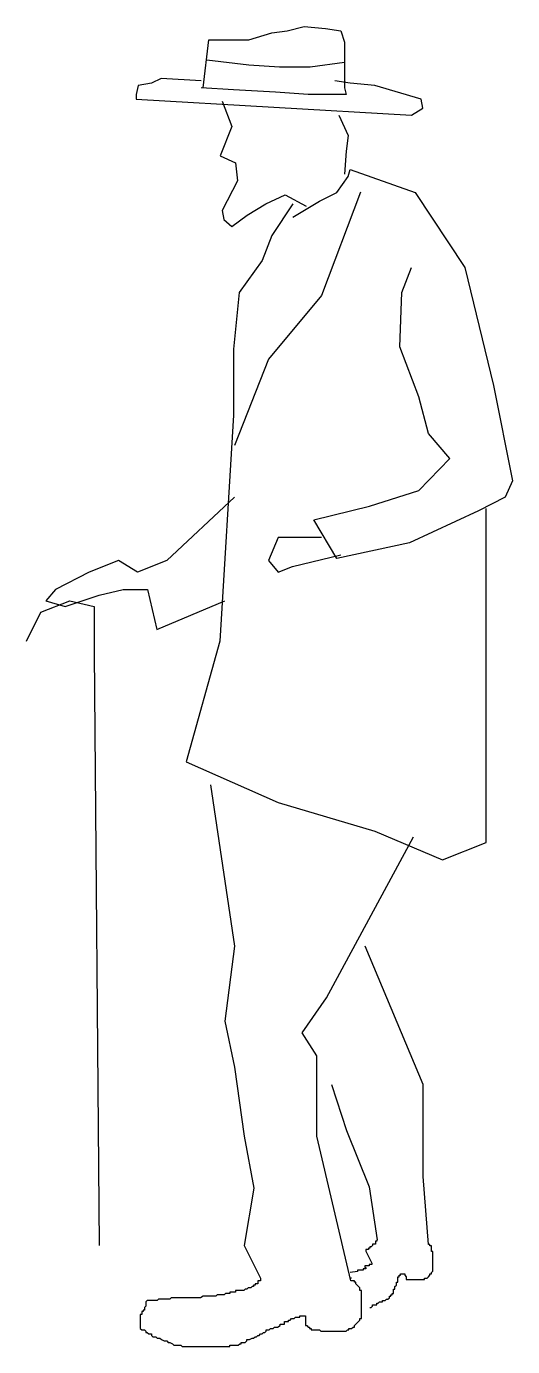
# Model space of a CAD drawing. Extents: x -0.36 to 0.27, y 0 to 1.7.
import ezdxf

# ---------------------------------------------------------------- set-up
doc = ezdxf.new("R2010")
doc.units = 0
doc.header["$LTSCALE"] = 100
doc.header["$MEASUREMENT"] = 0
doc.layers.add('P-PESSOA', color=2, linetype='CONTINUOUS')

msp = doc.modelspace()

# ---------------------------------------------------------------- linework, layer by layer
at = {"layer": 'P-PESSOA', "linetype": 'CONTINUOUS'}
msp.add_line((0.0587, 0.0888), (0.0569, 0.0888), dxfattribs=at)
for points in [[(-0.1319, 1.6163), (-0.1245, 1.6778), (-0.0731, 1.6778), (-0.0438, 1.6866), (-0.0241, 1.6893), (-0.0021, 1.6951), (0.025, 1.6924), (0.0447, 1.6893), (0.0495, 1.6747), (0.0495, 1.6516), (0.0495, 1.637), (0.0495, 1.6163), (0.0518, 1.6078), (0.003, 1.6078), (-0.0389, 1.6105), (-0.0928, 1.6136), (-0.1345, 1.6163)], [(0.0495, 1.6486), (0.0053, 1.6428), (-0.0338, 1.6428), (-0.0731, 1.6455), (-0.127, 1.6516)], [(-0.1345, 1.6251), (-0.1858, 1.6282), (-0.1981, 1.6224), (-0.2152, 1.6194), (-0.2178, 1.6078), (-0.2178, 1.6017)], [(-0.2178, 1.6017), (0.1354, 1.5813), (0.1499, 1.5901), (0.1477, 1.6017), (0.0886, 1.6194), (0.057, 1.6224), (0.0373, 1.6251)], [(-0.1074, 1.599), (-0.0951, 1.5667), (-0.1099, 1.529), (-0.0902, 1.5202), (-0.0877, 1.4968), (-0.1074, 1.4587), (-0.1051, 1.4472), (-0.0951, 1.4383), (-0.0754, 1.4529), (-0.0512, 1.4675), (-0.0267, 1.4791), (0.0005, 1.4645)], [(0.0421, 1.5813), (0.0544, 1.5552), (0.0518, 1.5348), (0.0495, 1.5056)], [(-0.0166, 1.4502), (0.0176, 1.4706), (0.0398, 1.4821), (0.0544, 1.5025), (0.057, 1.5114), (0.1402, 1.4821), (0.2038, 1.3857), (0.2406, 1.2343), (0.2652, 1.1117), (0.2555, 1.0909), (0.2213, 1.0736), (0.1328, 1.0325), (0.0398, 1.0121), (0.0101, 1.0617), (0.0815, 1.0794), (0.1451, 1.0997), (0.1845, 1.1405), (0.1574, 1.1728), (0.1451, 1.2197), (0.1206, 1.2838), (0.1231, 1.3538), (0.1354, 1.3857)], [(0.0699, 1.4825), (0.0202, 1.3496), (-0.048, 1.2681), (-0.0915, 1.1574)], [(-0.0166, 1.4675), (-0.0438, 1.4268), (-0.056, 1.3945), (-0.0854, 1.3538), (-0.0928, 1.2808), (-0.0928, 1.1962), (-0.1103, 0.906), (-0.1535, 0.7512), (-0.0357, 0.6993), (0.0886, 0.6624), (0.1754, 0.6255), (0.2313, 0.6478), (0.2313, 0.7362), (0.2313, 0.906), (0.2313, 1.0763)], [(-0.0915, 1.0909), (-0.1784, 1.0098), (-0.2158, 0.9948), (-0.2404, 1.0098), (-0.2778, 0.9948), (-0.3211, 0.9725), (-0.3336, 0.9579), (-0.3088, 0.9506), (-0.2652, 0.9652), (-0.2342, 0.9725), (-0.2032, 0.9725), (-0.191, 0.921), (-0.1038, 0.9579)], [(0.0202, 1.039), (-0.0357, 1.039), (-0.048, 1.0098), (-0.0357, 0.9948), (-0.017, 1.0021), (0.045, 1.0171)], [(-0.3585, 0.906), (-0.3398, 0.9433), (-0.3027, 0.9579), (-0.2717, 0.9506), (-0.2717, 0.8914), (-0.2652, 0.1305)], [(-0.1225, 0.7216), (-0.0915, 0.5148), (-0.1038, 0.4187), (-0.0915, 0.3595), (-0.0793, 0.2708), (-0.0667, 0.2043), (-0.0793, 0.1305), (-0.058, 0.0886), (-0.058, 0.0852), (-0.0616, 0.0852), (-0.0616, 0.0816), (-0.0652, 0.0816), (-0.0652, 0.0798), (-0.067, 0.0798), (-0.067, 0.078), (-0.0688, 0.078), (-0.0706, 0.0762), (-0.0742, 0.0762), (-0.0759, 0.0745), (-0.0777, 0.0745), (-0.0795, 0.0727), (-0.0903, 0.0727), (-0.0903, 0.0709), (-0.0975, 0.0709), (-0.0975, 0.0691), (-0.1029, 0.0691), (-0.1047, 0.0673), (-0.1136, 0.0673), (-0.1154, 0.0655), (-0.1316, 0.0655), (-0.1352, 0.0637), (-0.1729, 0.0637), (-0.1747, 0.0619), (-0.189, 0.0619), (-0.1908, 0.0601), (-0.2034, 0.0601), (-0.2052, 0.0583), (-0.2052, 0.0529), (-0.207, 0.0511), (-0.207, 0.0475), (-0.2088, 0.0475), (-0.2088, 0.0458), (-0.2106, 0.0458), (-0.2106, 0.0422), (-0.2124, 0.0422), (-0.2124, 0.0242), (-0.2106, 0.0224), (-0.207, 0.0224), (-0.2052, 0.0206), (-0.2052, 0.0188), (-0.2034, 0.0188), (-0.2016, 0.0171), (-0.198, 0.0171), (-0.198, 0.0153), (-0.1962, 0.0135), (-0.1926, 0.0135), (-0.1908, 0.0117), (-0.1872, 0.0117), (-0.1854, 0.0099), (-0.1819, 0.0081), (-0.1783, 0.0081), (-0.1765, 0.0063), (-0.1747, 0.0063), (-0.1711, 0.0045), (-0.1693, 0.0027), (-0.1603, 0.0027), (-0.1585, 0.0009), (-0.0975, 0.0009), (-0.0975, 0.0027), (-0.0867, 0.0027), (-0.0849, 0.0045), (-0.0831, 0.0045), (-0.0831, 0.0063), (-0.0777, 0.0063), (-0.0759, 0.0081), (-0.0759, 0.0099), (-0.0724, 0.0099), (-0.0688, 0.0117), (-0.067, 0.0117), (-0.0652, 0.0135), (-0.0634, 0.0135), (-0.0616, 0.0153), (-0.0598, 0.0153), (-0.058, 0.0171), (-0.0562, 0.0171), (-0.0544, 0.0188), (-0.0526, 0.0188), (-0.0508, 0.0206), (-0.0508, 0.0224), (-0.0472, 0.0224), (-0.0454, 0.0242), (-0.0418, 0.0242), (-0.0401, 0.026), (-0.0365, 0.026), (-0.0329, 0.0278), (-0.0329, 0.0296), (-0.0275, 0.0296), (-0.0275, 0.0332), (-0.0221, 0.0332), (-0.0221, 0.035), (-0.0203, 0.035), (-0.0185, 0.0368), (-0.0149, 0.0368), (-0.0131, 0.0386), (-0.0077, 0.0386), (-0.0077, 0.0404), (-0.0006, 0.0404), (-0.0006, 0.0278), (0.0012, 0.0278), (0.003, 0.026), (0.0048, 0.026), (0.0048, 0.0242), (0.0066, 0.0242), (0.0066, 0.0224), (0.0174, 0.0224), (0.0192, 0.0206), (0.0515, 0.0206), (0.0533, 0.0224), (0.0551, 0.0224), (0.0551, 0.0242), (0.0587, 0.0242), (0.0605, 0.026), (0.0623, 0.026), (0.0623, 0.0278), (0.0641, 0.0296), (0.0659, 0.0314), (0.0676, 0.0332), (0.0694, 0.035), (0.0694, 0.0368), (0.0712, 0.0368), (0.0712, 0.0727), (0.0694, 0.0727), (0.0694, 0.0762), (0.0676, 0.078), (0.0659, 0.0798), (0.0641, 0.0816), (0.0641, 0.0834), (0.0623, 0.0834), (0.0623, 0.0852), (0.0575, 0.0852), (0.014, 0.2708), (0.014, 0.3741), (-0.0047, 0.4037), (0.0263, 0.4483), (0.138, 0.6551)], [(0.082, 0.0511), (0.0838, 0.0511), (0.0856, 0.0529), (0.0856, 0.0547), (0.091, 0.0547), (0.091, 0.0565), (0.0928, 0.0565), (0.0946, 0.0583), (0.0982, 0.0583), (0.0982, 0.0601), (0.1017, 0.0601), (0.1035, 0.0619), (0.1053, 0.0619), (0.1071, 0.0637), (0.1071, 0.0655), (0.1089, 0.0655), (0.1089, 0.0673), (0.1107, 0.0673), (0.1107, 0.0691), (0.1125, 0.0691), (0.1125, 0.0745), (0.1143, 0.0745), (0.1143, 0.078), (0.1161, 0.0798), (0.1161, 0.0834), (0.1179, 0.0834), (0.1179, 0.0906), (0.1197, 0.0906), (0.1197, 0.0924), (0.1215, 0.0924), (0.1215, 0.0942), (0.1269, 0.0942), (0.1269, 0.0924), (0.1287, 0.0906), (0.1287, 0.087), (0.152, 0.087), (0.152, 0.0888), (0.1556, 0.0888), (0.1574, 0.0906), (0.1592, 0.0924), (0.1592, 0.0942), (0.161, 0.0942), (0.161, 0.096), (0.1628, 0.0978), (0.1628, 0.1229), (0.161, 0.1229), (0.161, 0.1301), (0.1592, 0.1301), (0.1592, 0.1319), (0.1572, 0.1319), (0.1506, 0.2193), (0.1506, 0.3373), (0.076, 0.5148)], [(0.0327, 0.3373), (0.0522, 0.2781), (0.0811, 0.2059), (0.0916, 0.1379)], [(0.0916, 0.1379), (0.091, 0.1379), (0.091, 0.1361), (0.0892, 0.1361), (0.0892, 0.1325), (0.0856, 0.1325), (0.0856, 0.1307), (0.0838, 0.1289), (0.082, 0.1289), (0.082, 0.1271), (0.0803, 0.1271), (0.0803, 0.1253), (0.0767, 0.1253), (0.0767, 0.1235), (0.0847, 0.108), (0.0847, 0.1062), (0.0812, 0.1062), (0.0812, 0.1044), (0.0758, 0.1044), (0.0758, 0.1026), (0.0768, 0.1026), (0.0768, 0.1009), (0.0733, 0.1009), (0.0733, 0.0991), (0.0661, 0.0991), (0.0661, 0.0973), (0.0569, 0.096)]]:
    msp.add_lwpolyline(points, dxfattribs=at)

doc.saveas('drawing.dxf')
